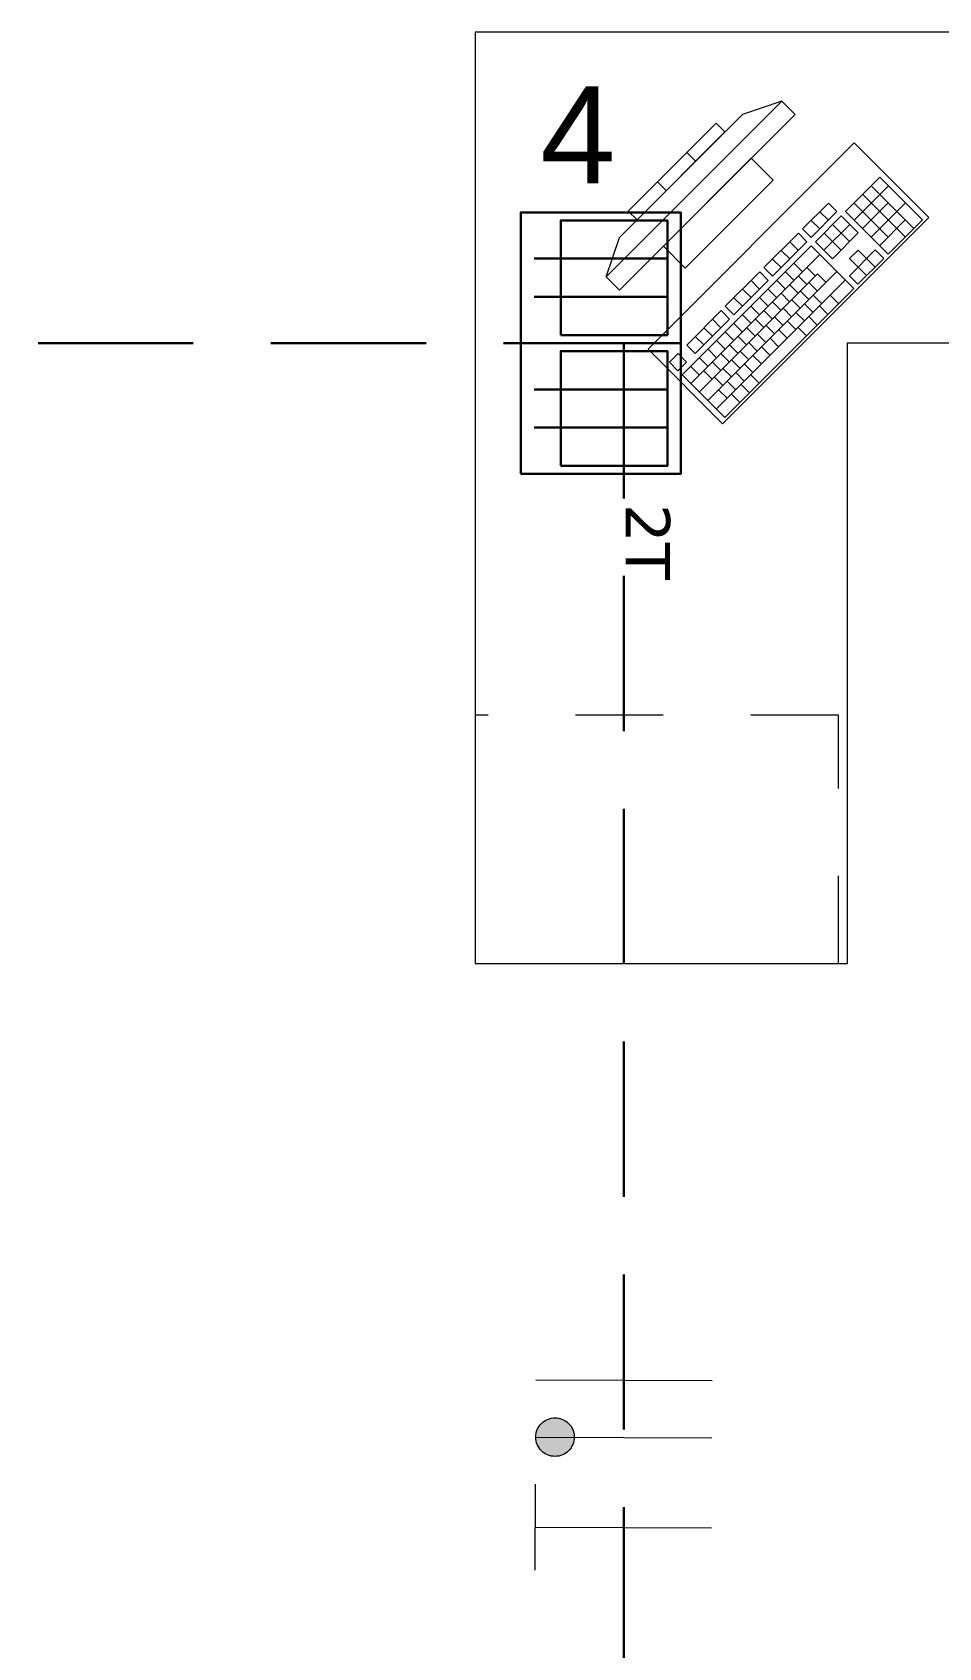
# Model space of a CAD drawing. Header units: inches. Extents: x -19 to 5698, y -728 to 92.
# Drawn here: x 226.22 to 227.68, y 12.51 to 15.112 of the extents above; entities that cross this region are included whole.
import ezdxf

# ---------------------------------------------------------------- set-up
doc = ezdxf.new("R2010")
doc.units = ezdxf.units.IN
doc.header["$MEASUREMENT"] = 0
for name, pattern in [('HIDDEN', [0.375, 0.25, -0.125]), ('Rayas', [0.282222, 0.141111, -0.141111]), ('RAYITAS', [0.375, 0.25, -0.125])]:
    doc.linetypes.add(name, pattern=pattern)
doc.layers.get('0').update_dxf_attribs({"color": 61})
for name, color, linetype, lineweight in [('00 conduct tomacorr', 120, 'HIDDEN', 30), ('00 IE LUZ EMERGENCIA', 253, 'Continuous', 0), ('T-TECHO-E', 150, 'Continuous', 20), ('TOMACORRIENTE', 22, 'RAYITAS', 9)]:
    doc.layers.add(name, color=color, linetype=linetype, lineweight=lineweight)
doc.layers.add('Interior - Mobiliario', color=7, linetype='Continuous')
doc.styles.add('Annotative', font='arial.ttf')

# ---------------------------------------------------------------- blocks, each defined once
blk = doc.blocks.new('CAJA POP UP 6 MODULOS')
at = {"layer": '00 conduct tomacorr', "linetype": 'Continuous'}
for p, q in [((-0.095, -0.165), (-0.095, -0.0151)), ((-0.052, -0.165), (-0.052, -0.0151)), ((0.052, -0.165), (0.052, -0.0151)), ((0.095, -0.165), (0.095, -0.0151)), ((0, -0.165), (0, -0.18))]:
    blk.add_line(p, q, dxfattribs=at)
for points in [[(-0.147, 0), (0.147, 0), (0.147, -0.18), (-0.147, -0.18)], [(0, 0), (0.147, 0), (0.147, -0.18), (0, -0.18)]]:
    blk.add_lwpolyline(points, close=True, dxfattribs=at)
for points in [[(-0.138, -0.045), (-0.009, -0.045), (-0.009, -0.165), (-0.138, -0.165), (-0.138, -0.045)], [(0.009, -0.045), (0.138, -0.045), (0.138, -0.165), (0.009, -0.165), (0.009, -0.045)]]:
    blk.add_lwpolyline(points, dxfattribs=at)
at = {"color": 1, "insert": (-0.1807, -0.168), "char_height": 0.05, "attachment_point": 1, "rotation": 180}
blk.add_mtext_dynamic_manual_height_columns('{\\fVerdana|b0|i0|c0|p34;2T}', width=0.000481, gutter_width=0.1561, heights=[0], dxfattribs=at)
blk = doc.blocks.new('a')
at = {"layer": 'TOMACORRIENTE', "ltscale": 0.05}
h = blk.add_hatch(color=4, dxfattribs=at)
edge = h.paths.add_edge_path()
edge.add_arc((0, 0.0752), 0.0211, 0, 360)
at = {"layer": 'TOMACORRIENTE', "color": 4}
for p, q in [((-0.1455, 0.0963), (-0.0515, 0.0963)), ((-0.0985, 0.0963), (-0.0985, -0.0966)), ((0, 0.0963), (0, -0.0963)), ((0.0623, -0.0963), (0.0623, 0.0963))]:
    blk.add_line(p, q, dxfattribs=at)
blk.add_circle((0, 0.0752), 0.0211, dxfattribs=at)
blk = doc.blocks.new('CABLE 3FACE')
at = {"layer": 'T-TECHO-E', "rotation": 59.94170052614085}
blk.add_blockref('a', (0, 0), dxfattribs=at)

msp = doc.modelspace()

# ---------------------------------------------------------------- linework, layer by layer
at = {"layer": '00 conduct tomacorr'}
for p, q in [((220.9792, 14.6109, -0.0002), (227.1728, 14.6109, -0.0002)), ((227.1728, 14.6112, -0.0002), (227.1728, 11.0103, -0.0002))]:
    msp.add_line(p, q, dxfattribs=at)
at = {"layer": 'Interior - Mobiliario', "color": 175, "linetype": 'Continuous', "lineweight": 13}
for p, q in [((227.4276, 15.0008), (227.1447, 14.7179)), ((227.4276, 15.0008), (227.3639, 14.9796)), ((227.4488, 14.9796), (227.4276, 15.0008)), ((227.1659, 14.6967), (227.4488, 14.9796)), ((227.1659, 14.7816), (227.3639, 14.9796)), ((227.3215, 14.9654), (227.1801, 14.824)), ((227.3356, 14.9513), (227.3215, 14.9654)), ((227.1942, 14.8099), (227.3356, 14.9513)), ((227.2885, 14.9041), (227.2744, 14.9183)), ((227.3781, 14.9089), (227.2367, 14.7674)), ((227.4134, 14.8735), (227.3781, 14.9089)), ((227.2414, 14.857), (227.2272, 14.8711)), ((227.272, 14.7321), (227.4134, 14.8735)), ((227.5855, 14.8785), (227.5301, 14.8231)), ((227.5439, 14.8094), (227.5992, 14.8648)), ((227.6403, 14.796), (227.5717, 14.8646)), ((227.6541, 14.8099), (227.5855, 14.8785)), ((227.5026, 14.8367), (227.4611, 14.7952)), ((227.5164, 14.823), (227.5026, 14.8367)), ((227.5988, 14.7821), (227.544, 14.8369)), ((227.5576, 14.7956), (227.5991, 14.8372)), ((227.6264, 14.7822), (227.5578, 14.8508)), ((227.5713, 14.7819), (227.6267, 14.8373)), ((227.1801, 14.824), (227.1942, 14.8099)), ((227.4748, 14.7815), (227.5164, 14.823)), ((227.4887, 14.7953), (227.475, 14.809)), ((227.5232, 14.8162), (227.4817, 14.7746)), ((227.5025, 14.8092), (227.4888, 14.8229)), ((227.5506, 14.7887), (227.5232, 14.8162)), ((227.5301, 14.8231), (227.5987, 14.7545)), ((227.585, 14.7682), (227.6265, 14.8098)), ((227.5987, 14.7545), (227.6541, 14.8099)), ((227.1447, 14.7179), (227.1659, 14.7816)), ((227.4542, 14.7883), (227.3988, 14.7329)), ((227.4679, 14.7745), (227.4542, 14.7883)), ((227.4611, 14.7952), (227.4748, 14.7815)), ((227.4954, 14.7609), (227.5369, 14.8024)), ((227.523, 14.761), (227.4955, 14.7885)), ((227.5091, 14.7472), (227.5506, 14.7887)), ((227.5368, 14.7749), (227.5094, 14.8023)), ((227.2367, 14.7674), (227.272, 14.7321)), ((227.4748, 14.7677), (227.267, 14.56)), ((227.2808, 14.5463), (227.4885, 14.754)), ((227.4125, 14.7192), (227.4679, 14.7745)), ((227.4402, 14.7468), (227.4265, 14.7606)), ((227.454, 14.7607), (227.4403, 14.7744)), ((227.5433, 14.6991), (227.4748, 14.7677)), ((227.4817, 14.7746), (227.5091, 14.7472)), ((227.5505, 14.7612), (227.5367, 14.7473)), ((227.5642, 14.7474), (227.5505, 14.7612)), ((227.5781, 14.7613), (227.5642, 14.7474)), ((227.5918, 14.7476), (227.5781, 14.7613)), ((227.3988, 14.7329), (227.4125, 14.7192)), ((227.4264, 14.733), (227.4126, 14.7467)), ((227.4608, 14.7263), (227.4471, 14.74)), ((227.4814, 14.7195), (227.4677, 14.7332)), ((227.5504, 14.7336), (227.5365, 14.7198)), ((227.5367, 14.7473), (227.5504, 14.7336)), ((227.5502, 14.706), (227.5918, 14.7476)), ((227.5504, 14.7336), (227.5642, 14.7474)), ((227.5641, 14.7199), (227.5504, 14.7336)), ((227.5779, 14.7337), (227.5642, 14.7474)), ((227.1447, 14.7179), (227.1659, 14.6967)), ((227.2945, 14.5325), (227.4849, 14.7229)), ((227.3082, 14.5188), (227.5159, 14.7265)), ((227.3219, 14.5051), (227.5296, 14.7128)), ((227.3919, 14.7259), (227.3365, 14.6706)), ((227.3502, 14.6568), (227.4056, 14.7122)), ((227.3917, 14.6984), (227.378, 14.7121)), ((227.4056, 14.7122), (227.3919, 14.7259)), ((227.4331, 14.6986), (227.4194, 14.7123)), ((227.4469, 14.7124), (227.4332, 14.7261)), ((227.4537, 14.6918), (227.44, 14.7055)), ((227.4676, 14.7056), (227.4538, 14.7194)), ((227.4847, 14.6954), (227.471, 14.7091)), ((227.4986, 14.7092), (227.4849, 14.7229)), ((227.5365, 14.7198), (227.5502, 14.706)), ((227.3356, 14.4914), (227.5433, 14.6991)), ((227.364, 14.6707), (227.3503, 14.6844)), ((227.3779, 14.6845), (227.3642, 14.6982)), ((227.4054, 14.6709), (227.3917, 14.6846)), ((227.4192, 14.6847), (227.4055, 14.6984)), ((227.426, 14.6641), (227.4123, 14.6778)), ((227.4399, 14.6779), (227.4262, 14.6917)), ((227.457, 14.6677), (227.4433, 14.6814)), ((227.4709, 14.6815), (227.4572, 14.6953)), ((227.4915, 14.6748), (227.4778, 14.6885)), ((227.5191, 14.6749), (227.5054, 14.6886)), ((227.3296, 14.6636), (227.2742, 14.6082)), ((227.2879, 14.5945), (227.3433, 14.6499)), ((227.3294, 14.6361), (227.3157, 14.6498)), ((227.3433, 14.6499), (227.3296, 14.6636)), ((227.3365, 14.6706), (227.3502, 14.6568)), ((227.3777, 14.6432), (227.364, 14.6569)), ((227.3915, 14.657), (227.3778, 14.6708)), ((227.3983, 14.6364), (227.3846, 14.6501)), ((227.4122, 14.6502), (227.3985, 14.664)), ((227.4293, 14.64), (227.4156, 14.6537)), ((227.4432, 14.6538), (227.4295, 14.6676)), ((227.4638, 14.6471), (227.4501, 14.6608)), ((227.4777, 14.6609), (227.464, 14.6746)), ((227.4845, 14.6403), (227.4708, 14.654)), ((227.5018, 14.6576), (227.4881, 14.6713)), ((227.3156, 14.6222), (227.3019, 14.6359)), ((227.35, 14.6155), (227.3363, 14.6292)), ((227.3638, 14.6293), (227.3501, 14.6431)), ((227.3845, 14.6226), (227.3708, 14.6363)), ((227.4017, 14.6123), (227.3879, 14.626)), ((227.4155, 14.6262), (227.4018, 14.6399)), ((227.4361, 14.6194), (227.4224, 14.6331)), ((227.45, 14.6332), (227.4363, 14.6469)), ((227.4672, 14.623), (227.4534, 14.6367)), ((227.2742, 14.6082), (227.2879, 14.5945)), ((227.3017, 14.6084), (227.288, 14.6221)), ((227.3223, 14.5878), (227.3086, 14.6015)), ((227.3361, 14.6016), (227.3224, 14.6154)), ((227.3568, 14.5949), (227.3431, 14.6086)), ((227.3706, 14.6087), (227.3569, 14.6224)), ((227.374, 14.5846), (227.3602, 14.5983)), ((227.3878, 14.5985), (227.3741, 14.6122)), ((227.4084, 14.5917), (227.3947, 14.6054)), ((227.4223, 14.6055), (227.4086, 14.6192)), ((227.2603, 14.5944), (227.2465, 14.5805)), ((227.2465, 14.5805), (227.2602, 14.5668)), ((227.2602, 14.5668), (227.274, 14.5807)), ((227.274, 14.5807), (227.2603, 14.5944)), ((227.2946, 14.5601), (227.2809, 14.5738)), ((227.3084, 14.574), (227.2947, 14.5877)), ((227.3291, 14.5672), (227.3154, 14.5809)), ((227.3429, 14.581), (227.3292, 14.5947)), ((227.3601, 14.5708), (227.3464, 14.5845)), ((227.3807, 14.564), (227.367, 14.5777)), ((227.3946, 14.5778), (227.3809, 14.5915)), ((227.267, 14.56), (227.3356, 14.4914)), ((227.3152, 14.5533), (227.3015, 14.567)), ((227.3324, 14.5431), (227.3187, 14.5568)), ((227.3463, 14.5569), (227.3325, 14.5706)), ((227.3531, 14.5363), (227.3393, 14.55)), ((227.3669, 14.5501), (227.3532, 14.5638)), ((227.3754, 14.5312), (227.3617, 14.5449)), ((227.391, 14.5468), (227.3773, 14.5605)), ((227.3392, 14.5224), (227.3255, 14.5361)), ((227.3598, 14.5156), (227.3461, 14.5294))]:
    msp.add_line(p, q, dxfattribs=at)
at = {"layer": 'Interior - Mobiliario', "color": 175, "linetype": 'Rayas', "lineweight": 13}
for p, q in [((227.5186, 14.0119), (226.9336, 14.0119)), ((227.5186, 13.6119), (227.5186, 14.0119))]:
    msp.add_line(p, q, dxfattribs=at)
at = {"layer": 'Interior - Mobiliario', "color": 175, "linetype": 'Continuous', "lineweight": 13, "flags": 128}
for points in [[(226.9336, 15.1119), (226.9336, 13.6119), (227.5336, 13.6119), (227.5336, 14.6119), (228.2336, 14.6119), (228.2336, 15.1119)], [(227.2119, 14.6013), (227.3321, 14.4811), (227.6645, 14.8134), (227.5442, 14.9336)]]:
    msp.add_lwpolyline(points, close=True, dxfattribs=at)

# ---------------------------------------------------------------- block references
at = {"layer": '00 conduct tomacorr'}
for name, p, xscale, yscale, zscale, rotation in [('CAJA POP UP 6 MODULOS', (227.0068, 14.6112, -0.0002), 1.432830642179531, 1.432830642179531, 1.432830642179531, 89.99999999999997), ('CABLE 3FACE', (227.1728, 12.8486, -0.0002), 1.47256122672843, 1.47256122672843, 1.47256122672843, 29.78947778233194)]:
    msp.add_blockref(name, p, dxfattribs=dict(at, xscale=xscale, yscale=yscale, zscale=zscale, rotation=rotation))

# ---------------------------------------------------------------- texts
at = {"layer": '00 IE LUZ EMERGENCIA', "style": 'Annotative'}
msp.add_attdef('4', (227.0382, 14.8687, 0), '', height=0.1562, dxfattribs=at)

doc.saveas('drawing.dxf')
